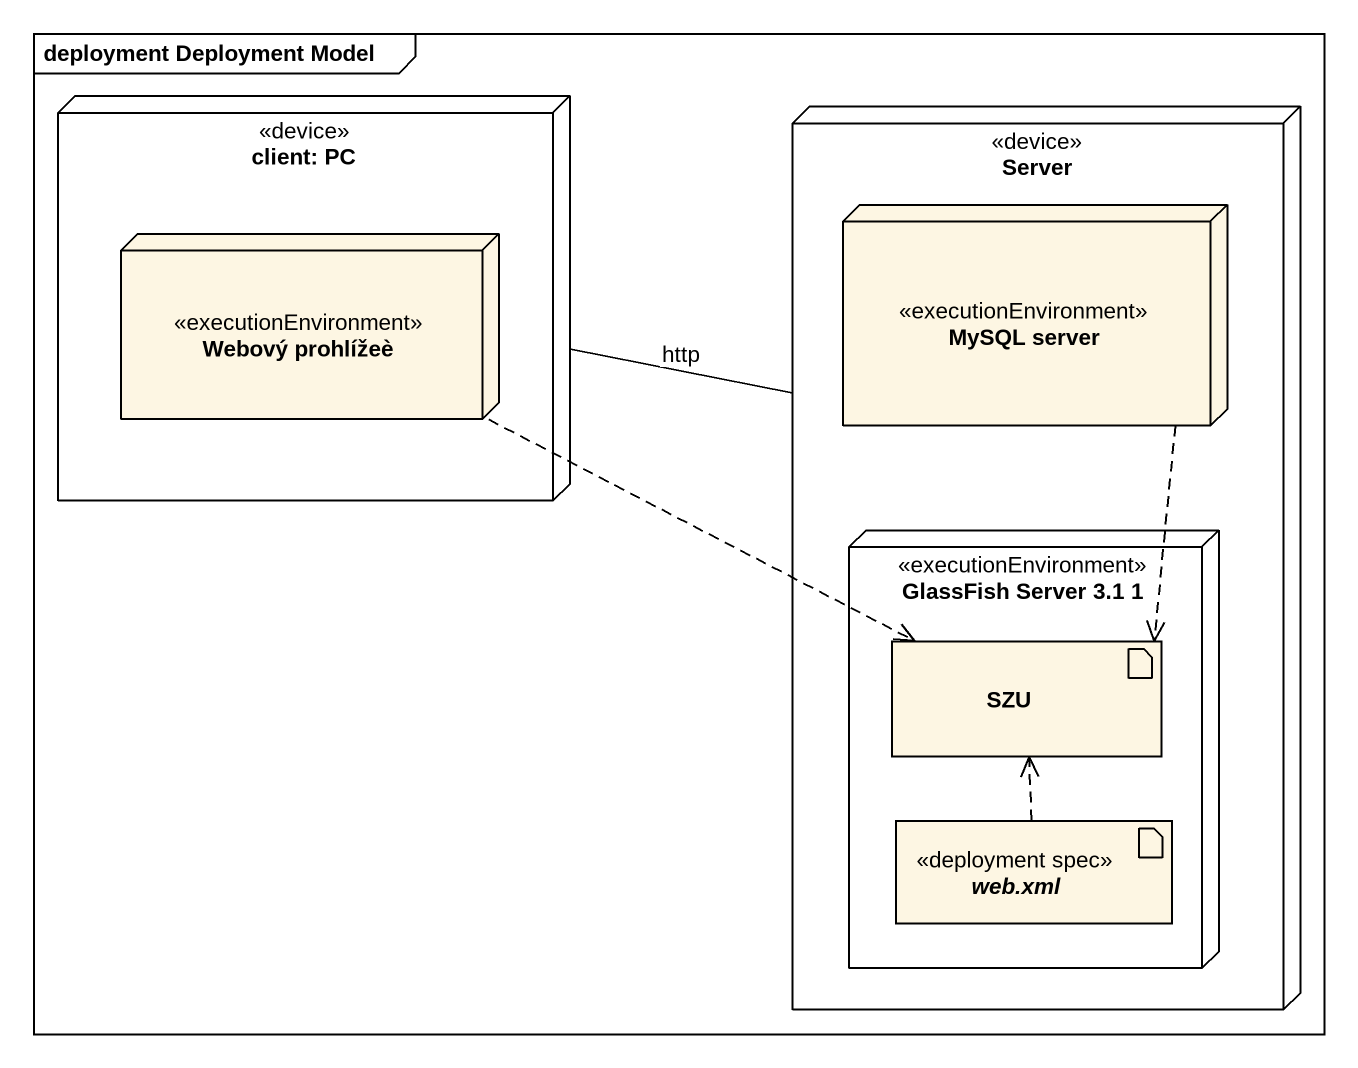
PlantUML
@startuml
mainframe deployment Deployment Model
node "client: PC" as client_PC <<device>> {
  node "Webový prohlížeè" as Webový_prohlížeè <<executionEnvironment>>
}
node Server <<device>> {
  node "MySQL server" as MySQL_server <<executionEnvironment>>
  node "GlassFish Server 3.1 1" as GlassFish_Server_3_1_1 <<executionEnvironment>> {
    artifact SZU
    artifact "web.xml" as web_xml <<deployment spec>>
  }
}
client_PC -right- Server : http
MySQL_server ..> SZU
Webový_prohlížeè .right.> SZU
web_xml .up.> SZU
@enduml
